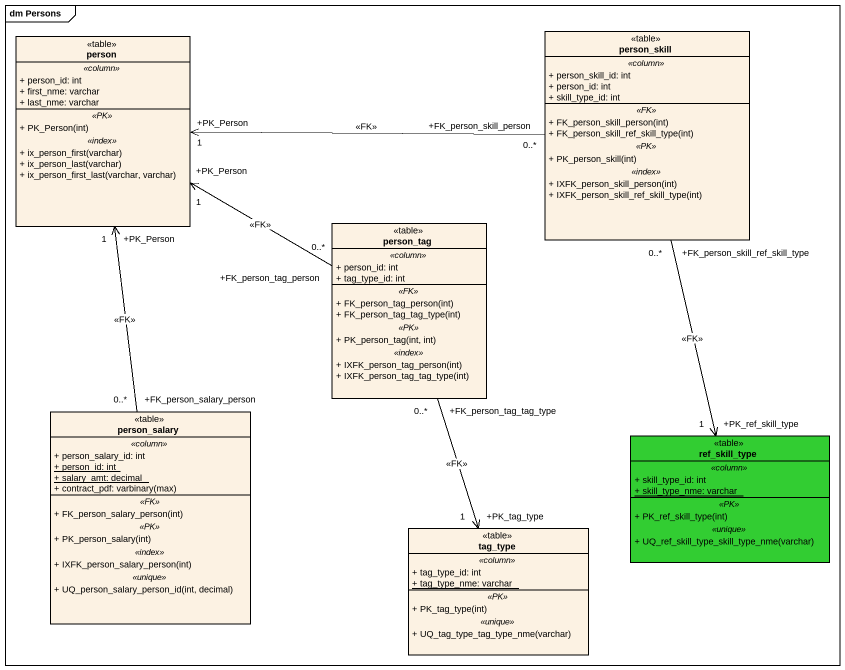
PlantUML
@startuml
mainframe dm Persons
hide circle
hide empty members
skinparam classAttributeIconSize 0
class person_skill <<table>> {
  .. <<column>> ..
  + person_skill_id: int
  + person_id: int
  + skill_type_id: int
  .. <<FK>> ..
  + FK_person_skill_person(int)
  + FK_person_skill_ref_skill_type(int)
  .. <<PK>> ..
  + PK_person_skill(int)
  .. <<index>> ..
  + IXFK_person_skill_person(int)
  + IXFK_person_skill_ref_skill_type(int)
}
class "person" as person_ <<table>> {
  .. <<column>> ..
  + person_id: int
  + first_nme: varchar
  + last_nme: varchar
  .. <<PK>> ..
  + PK_Person(int)
  .. <<index>> ..
  + ix_person_first(varchar)
  + ix_person_last(varchar)
  + ix_person_first_last(varchar, varchar)
}
class person_tag <<table>> {
  .. <<column>> ..
  + person_id: int
  + tag_type_id: int
  .. <<FK>> ..
  + FK_person_tag_person(int)
  + FK_person_tag_tag_type(int)
  .. <<PK>> ..
  + PK_person_tag(int, int)
  .. <<index>> ..
  + IXFK_person_tag_person(int)
  + IXFK_person_tag_tag_type(int)
}
class person_salary <<table>> {
  .. <<column>> ..
  + person_salary_id: int
  {static} + person_id: int
  {static} + salary_amt: decimal
  {field} + contract_pdf: varbinary(max)
  .. <<FK>> ..
  + FK_person_salary_person(int)
  .. <<PK>> ..
  + PK_person_salary(int)
  .. <<index>> ..
  + IXFK_person_salary_person(int)
  .. <<unique>> ..
  + UQ_person_salary_person_id(int, decimal)
}
class ref_skill_type <<table>> #32CD32 {
  .. <<column>> ..
  + skill_type_id: int
  {static} + skill_type_nme: varchar
  .. <<PK>> ..
  + PK_ref_skill_type(int)
  .. <<unique>> ..
  + UQ_ref_skill_type_skill_type_nme(varchar)
}
class tag_type <<table>> {
  .. <<column>> ..
  + tag_type_id: int
  {static} + tag_type_nme: varchar
  .. <<PK>> ..
  + PK_tag_type(int)
  .. <<unique>> ..
  + UQ_tag_type_tag_type_nme(varchar)
}
person_skill "+FK_person_skill_person\n0..*" -left-> "+PK_Person\n1" person_ : <<FK>>
person_skill "+FK_person_skill_ref_skill_type\n0..*" --> "+PK_ref_skill_type\n1" ref_skill_type : <<FK>>
person_tag "+FK_person_tag_person\n0..*" -left-> "+PK_Person\n1" person_ : <<FK>>
person_tag "+FK_person_tag_tag_type\n0..*" --> "+PK_tag_type\n1" tag_type : <<FK>>
person_salary "+FK_person_salary_person\n0..*" -up-> "+PK_Person\n1" person_ : <<FK>>
@enduml
